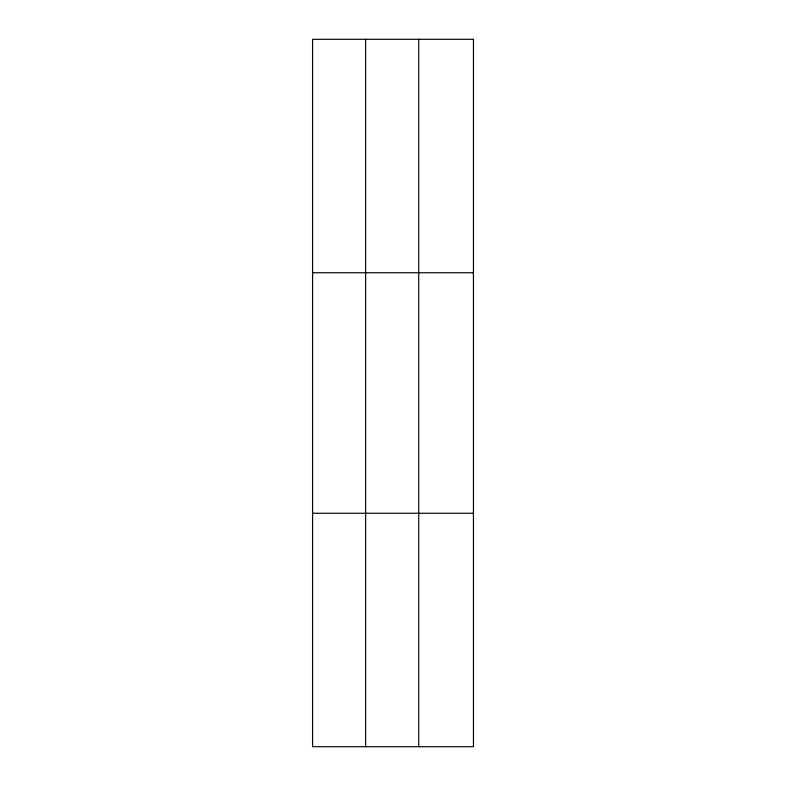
<?xml version="1.0" encoding="UTF-8"?>
<svg xmlns="http://www.w3.org/2000/svg" width="786" height="786" viewBox="0 0 786 786"><rect width="100%" height="100%" fill="white"/><g stroke="black" fill="none" stroke-linecap="round" stroke-linejoin="round"><path stroke-width="1.18" d="M365.647 746.7L365.647 39.3M418.742 746.7L418.742 39.3M312.563 272.742L473.437 272.742M312.563 513.258L473.437 513.258M473.437 39.3L473.437 746.7L312.563 746.7L312.563 39.3L473.437 39.3"/></g></svg>
